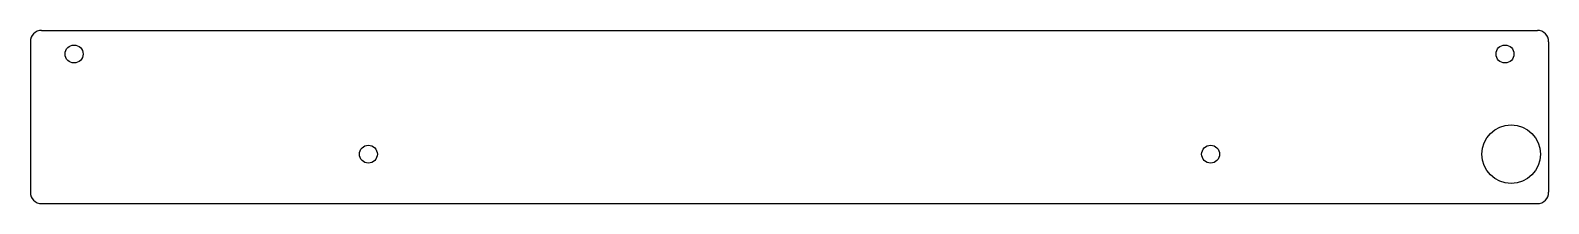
# Model space of a CAD drawing. Extents: x 0 to 16.8, y 0 to 1.9.
import ezdxf

# ---------------------------------------------------------------- set-up
doc = ezdxf.new("R2010")
doc.units = 0
doc.header["$LTSCALE"] = 1.87
doc.layers.get('0').update_dxf_attribs({"linetype": 'CONTINUOUS'})
doc.layers.add('DTM_AXES', color=7, linetype='CONTINUOUS')

msp = doc.modelspace()

# ---------------------------------------------------------------- linework, layer by layer
at = {"color": 3, "linetype": 'CONTINUOUS'}
for p, q in [((0.125, 1.917), (16.719, 1.917)), ((0, 1.792), (0, 1.078)), ((16.844, 1.792), (16.844, 1.078)), ((0, 1.004), (0, 0.125)), ((16.844, 1.004), (16.844, 0.125)), ((0.125, 0), (16.719, 0))]:
    msp.add_line(p, q, dxfattribs=at)
for centre, start, end in [((0.125, 1.792), 90, 180), ((16.719, 1.792), 0, 90), ((0.125, 0.125), 180, 270), ((16.719, 0.125), 270, 0)]:
    msp.add_arc(centre, 0.125, start, end, dxfattribs=at)
at = {"layer": 'DTM_AXES', "color": 3, "linetype": 'CONTINUOUS'}
for p, q in [((0, 1.078), (0, 1.004)), ((16.844, 1.078), (16.844, 1.004))]:
    msp.add_line(p, q, dxfattribs=at)
for centre, radius in [((0.485, 1.656), 0.0995), ((16.36, 1.656), 0.0995), ((16.429, 0.547), 0.325), ((3.75, 0.547), 0.0995), ((13.094, 0.547), 0.0995)]:
    msp.add_circle(centre, radius, dxfattribs=at)

doc.saveas('drawing.dxf')
